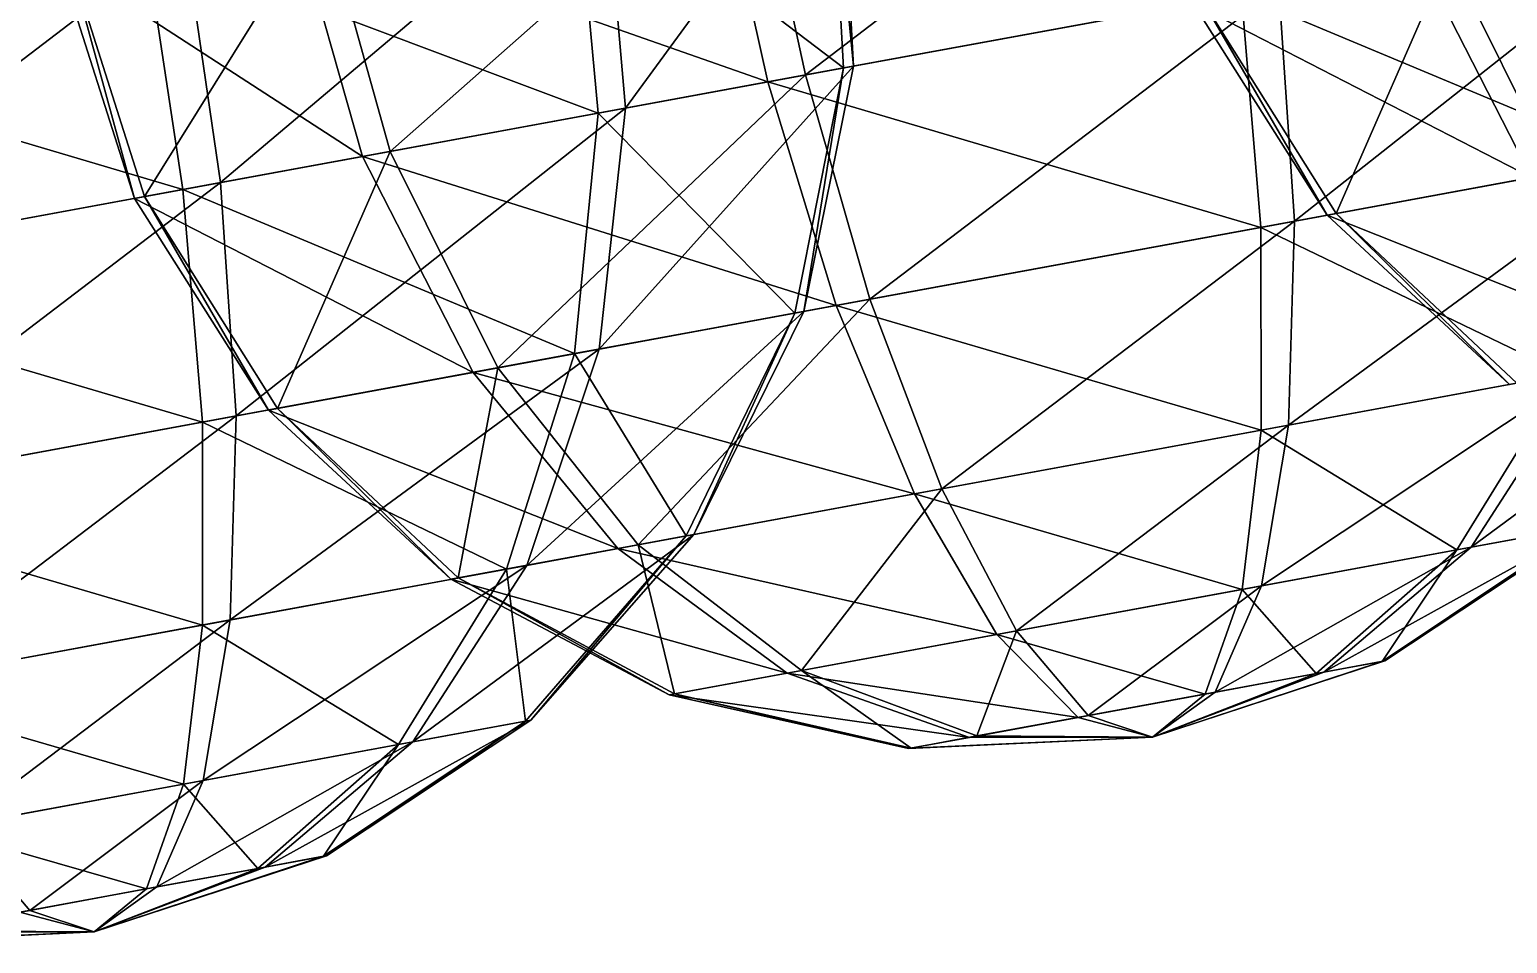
# Model space of a CAD drawing. Header units: metres. Extents: x -550 to 12, y -466 to 28.
# Drawn here: x -214.5 to -168.47, y -300.59 to -272.13 of the extents above; entities that cross this region are included whole.
import ezdxf

# ---------------------------------------------------------------- set-up
doc = ezdxf.new("R2010")
doc.units = ezdxf.units.M

msp = doc.modelspace()

# ---------------------------------------------------------------- linework, layer by layer
for points in [[(-190.33954, -273.5446, -1061.5183), (-191.98462, -265.9524, -1062.5111), (-176.7155, -263.14185, -1062.1808), (-176.7154, -263.14175, -1062.1807)], [(-190.33954, -273.5446, -1061.5183), (-176.7155, -263.14185, -1062.1808), (-175.5907, -270.8298, -1061.1993), (-175.59059, -270.8297, -1061.1992)], [(-210.8907, -269.4324, -889.0141), (-227.28462, -264.555, -890.3259), (-226.15982, -272.24295, -889.34436), (-226.15971, -272.24286, -889.34424)], [(-189.14868, -273.3254, -910.0568), (-189.58896, -265.51144, -909.7713), (-197.50484, -266.9685, -896.49084), (-197.50473, -266.9684, -896.4907)], [(-195.93759, -274.57504, -938.2004), (-196.61736, -266.80515, -938.90765), (-189.26411, -265.45163, -925.29694), (-189.264, -265.45154, -925.2968)], [(-195.93759, -274.57504, -938.2004), (-189.26411, -265.45163, -925.29694), (-188.83492, -273.26764, -925.0534), (-188.83481, -273.26755, -925.0533)], [(-188.83492, -273.26764, -925.0534), (-189.26411, -265.45163, -925.29694), (-189.58896, -265.51144, -909.7713), (-189.58885, -265.51135, -909.7712)], [(-188.83492, -273.26764, -925.0534), (-189.58896, -265.51144, -909.7713), (-189.14868, -273.3254, -910.0568), (-189.14857, -273.32532, -910.0567)], [(-203.26929, -275.92456, -1054.2963), (-205.37048, -268.4163, -1055.0343), (-191.98462, -265.9524, -1062.5111), (-191.98451, -265.9523, -1062.511)], [(-203.26929, -275.92456, -1054.2963), (-191.98462, -265.9524, -1062.5111), (-190.33954, -273.5446, -1061.5183), (-190.33943, -273.5445, -1061.5182)], [(-191.51056, -273.76013, -1005.55023), (-193.19695, -266.17554, -1004.56866), (-206.25797, -268.57965, -1012.61755), (-206.25786, -268.57956, -1012.61743)], [(-176.76172, -271.04535, -1005.2312), (-193.19695, -266.17554, -1004.56866), (-191.51056, -273.76013, -1005.55023), (-191.51045, -273.76004, -1005.5501)], [(-208.55357, -276.89722, -945.975), (-209.67838, -269.20926, -946.95654), (-196.61736, -266.80515, -938.90765), (-196.61725, -266.80505, -938.90753)], [(-208.55357, -276.89722, -945.975), (-196.61736, -266.80515, -938.90765), (-195.93759, -274.57504, -938.2004), (-195.93748, -274.57495, -938.20026)], [(-196.79485, -274.73282, -897.2289), (-197.50484, -266.9685, -896.49084), (-210.8907, -269.4324, -889.0141), (-210.8906, -269.4323, -889.014)], [(-189.14868, -273.3254, -910.0568), (-197.50484, -266.9685, -896.49084), (-196.79485, -274.73282, -897.2289), (-196.79474, -274.73273, -897.22876)], [(-156.41463, -274.6571, -1123.6522), (-158.54768, -267.69275, -1120.7744), (-171.16365, -270.01495, -1128.5491), (-171.16354, -270.01486, -1128.549)], [(-166.95721, -276.59766, -1167.3568), (-170.30641, -269.85718, -1169.5205), (-157.37666, -267.4772, -1176.7426), (-157.37656, -267.4771, -1176.7424)], [(-204.12653, -276.08234, -1013.3248), (-206.25797, -268.57965, -1012.61755), (-213.6112, -269.93317, -1026.2283), (-213.6111, -269.93307, -1026.2281)], [(-210.91544, -277.33197, -1041.4684), (-213.28636, -269.87335, -1041.7539), (-205.37048, -268.4163, -1055.0343), (-205.37038, -268.4162, -1055.0342)], [(-210.91544, -277.33197, -1041.4684), (-205.37048, -268.4163, -1055.0343), (-203.26929, -275.92456, -1054.2963), (-203.26918, -275.92447, -1054.2961)], [(-191.51056, -273.76013, -1005.55023), (-206.25797, -268.57965, -1012.61755), (-204.12653, -276.08234, -1013.3248), (-204.12642, -276.08224, -1013.3247)], [(-164.56155, -276.15668, -1014.617), (-163.83197, -268.6654, -1012.4532), (-176.76172, -271.04535, -1005.2312), (-176.76161, -271.04526, -1005.2311)], [(-175.10414, -278.09723, -1058.3215), (-175.5907, -270.8298, -1061.1993), (-162.97473, -268.50763, -1053.4247), (-162.97462, -268.50754, -1053.4246)], [(-175.10414, -278.09723, -1058.3215), (-162.97473, -268.50763, -1053.4247), (-163.79297, -276.0152, -1051.3511), (-163.79286, -276.0151, -1051.351)], [(-223.30241, -279.612, -946.294), (-224.94751, -272.0198, -947.2868), (-209.67838, -269.20926, -946.95654), (-209.67827, -269.20917, -946.9564)], [(-223.30241, -279.612, -946.294), (-209.67838, -269.20926, -946.95654), (-208.55357, -276.89722, -945.975), (-208.55347, -276.89713, -945.97485)], [(-209.7246, -277.11276, -890.0069), (-210.8907, -269.4324, -889.0141), (-226.15982, -272.24295, -889.34436), (-226.15971, -272.24286, -889.34424)], [(-196.79485, -274.73282, -897.2289), (-210.8907, -269.4324, -889.0141), (-209.7246, -277.11276, -890.0069), (-209.72449, -277.11267, -890.0068)], [(-211.22922, -277.3897, -1026.4718), (-213.6112, -269.93317, -1026.2283), (-213.28636, -269.87335, -1041.7539), (-213.28625, -269.87326, -1041.7538)], [(-204.12653, -276.08234, -1013.3248), (-213.6112, -269.93317, -1026.2283), (-211.22922, -277.3897, -1026.4718), (-211.22911, -277.38962, -1026.4717)], [(-211.22922, -277.3897, -1026.4718), (-213.28636, -269.87335, -1041.7539), (-210.91544, -277.33197, -1041.4684), (-210.91533, -277.33188, -1041.4683)], [(-167.7258, -276.73914, -1130.6227), (-171.16365, -270.01495, -1128.5491), (-178.26634, -271.32233, -1141.696), (-178.26624, -271.32224, -1141.6959)], [(-173.81256, -277.85953, -1155.8556), (-177.95256, -271.2646, -1156.6926), (-170.30641, -269.85718, -1169.5205), (-170.3063, -269.8571, -1169.5204)], [(-173.81256, -277.85953, -1155.8556), (-170.30641, -269.85718, -1169.5205), (-166.95721, -276.59766, -1167.3568), (-166.9571, -276.59756, -1167.3567)], [(-156.41463, -274.6571, -1123.6522), (-171.16365, -270.01495, -1128.5491), (-167.7258, -276.73914, -1130.6227), (-167.7257, -276.73904, -1130.6226)], [(-176.15405, -278.2905, -1008.1419), (-176.76172, -271.04535, -1005.2312), (-191.51056, -273.76013, -1005.55023), (-191.51045, -273.76004, -1005.5501)], [(-188.32759, -280.53125, -1058.6075), (-190.33954, -273.5446, -1061.5183), (-175.5907, -270.8298, -1061.1993), (-175.59059, -270.8297, -1061.1992)], [(-175.5907, -270.8298, -1061.1993), (-175.5907, -270.8298, -1061.1993), (-190.33954, -273.5446, -1061.5183), (-190.33943, -273.5445, -1061.5182)], [(-188.32759, -280.53125, -1058.6075), (-175.5907, -270.8298, -1061.1993), (-175.10414, -278.09723, -1058.3215), (-175.10403, -278.09714, -1058.3214)], [(-164.56155, -276.15668, -1014.617), (-176.76172, -271.04535, -1005.2312), (-176.15405, -278.2905, -1008.1419), (-176.15395, -278.2904, -1008.1418)], [(-174.09389, -277.91132, -1142.41), (-178.26634, -271.32233, -1141.696), (-177.95256, -271.2646, -1156.6926), (-177.95245, -271.2645, -1156.6925)], [(-167.7258, -276.73914, -1130.6227), (-178.26634, -271.32233, -1141.696), (-174.09389, -277.91132, -1142.41), (-174.09378, -277.91122, -1142.4099)], [(-174.09389, -277.91132, -1142.41), (-177.95256, -271.2646, -1156.6926), (-173.81256, -277.85953, -1155.8556), (-173.81245, -277.85944, -1155.8555)], [(-209.7246, -277.11276, -890.0069), (-226.15982, -272.24295, -889.34436), (-224.47343, -279.82755, -890.3259), (-224.47333, -279.82745, -890.3258)], [(-190.66907, -280.96225, -910.89386), (-189.14868, -273.3254, -910.0568), (-196.79485, -274.73282, -897.2289), (-196.79474, -274.73273, -897.22876)], [(-196.75584, -282.0826, -936.1267), (-195.93759, -274.57504, -938.2004), (-188.83492, -273.26764, -925.0534), (-188.83481, -273.26755, -925.0533)], [(-196.75584, -282.0826, -936.1267), (-188.83492, -273.26764, -925.0534), (-190.38776, -280.91046, -924.3395), (-190.38765, -280.91037, -924.33936)], [(-190.38776, -280.91046, -924.3395), (-189.14868, -273.3254, -910.0568), (-190.66907, -280.96225, -910.89386), (-190.66896, -280.96216, -910.89374)], [(-190.38776, -280.91046, -924.3395), (-188.83492, -273.26764, -925.0534), (-189.14868, -273.3254, -910.0568), (-189.14857, -273.32532, -910.0567)], [(-189.3775, -280.7245, -1008.428), (-191.51056, -273.76013, -1005.55023), (-204.12653, -276.08234, -1013.3248), (-204.12642, -276.08224, -1013.3247)], [(-199.92009, -282.66504, -1052.1326), (-203.26929, -275.92456, -1054.2963), (-190.33954, -273.5446, -1061.5183), (-190.33943, -273.5445, -1061.5182)], [(-199.92009, -282.66504, -1052.1326), (-190.33954, -273.5446, -1061.5183), (-188.32759, -280.53125, -1058.6075), (-188.32748, -280.53116, -1058.6074)], [(-176.15405, -278.2905, -1008.1419), (-191.51056, -273.76013, -1005.55023), (-189.3775, -280.7245, -1008.428), (-189.3774, -280.7244, -1008.42786)], [(-197.52443, -282.2241, -899.3927), (-196.79485, -274.73282, -897.2289), (-209.7246, -277.11276, -890.0069), (-209.72449, -277.11267, -890.0068)], [(-208.06702, -284.16464, -943.0972), (-208.55357, -276.89722, -945.975), (-195.93759, -274.57504, -938.2004), (-195.93748, -274.57495, -938.20026)], [(-208.06702, -284.16464, -943.0972), (-195.93759, -274.57504, -938.2004), (-196.75584, -282.0826, -936.1267), (-196.75574, -282.08252, -936.1266)], [(-190.66907, -280.96225, -910.89386), (-196.79485, -274.73282, -897.2289), (-197.52443, -282.2241, -899.3927), (-197.52432, -282.224, -899.3926)], [(-200.68867, -282.80652, -1015.3985), (-204.12653, -276.08234, -1013.3248), (-211.22922, -277.3897, -1026.4718), (-211.22911, -277.38962, -1026.4717)], [(-206.77545, -283.9269, -1040.6313), (-210.91544, -277.33197, -1041.4684), (-203.26929, -275.92456, -1054.2963), (-203.26918, -275.92447, -1054.2961)], [(-206.77545, -283.9269, -1040.6313), (-203.26929, -275.92456, -1054.2963), (-199.92009, -282.66504, -1052.1326), (-199.91998, -282.66495, -1052.1324)], [(-189.3775, -280.7245, -1008.428), (-204.12653, -276.08234, -1013.3248), (-200.68867, -282.80652, -1015.3985), (-200.68857, -282.80643, -1015.3984)], [(-175.289, -284.44885, -1053.7438), (-175.10414, -278.09723, -1058.3215), (-163.79297, -276.0152, -1051.3511), (-163.79286, -276.0151, -1051.351)], [(-175.289, -284.44885, -1053.7438), (-163.79297, -276.0152, -1051.3511), (-166.05345, -282.74887, -1048.0524), (-166.05334, -282.74878, -1048.0522)], [(-166.681, -282.86438, -1018.0591), (-164.56155, -276.15668, -1014.617), (-176.15405, -278.2905, -1008.1419), (-176.15395, -278.2904, -1008.1418)], [(-168.18562, -283.14136, -1154.5239), (-173.81256, -277.85953, -1155.8556), (-166.95721, -276.59766, -1167.3568), (-166.9571, -276.59756, -1167.3567)], [(-221.29047, -286.59866, -943.3833), (-223.30241, -279.612, -946.294), (-208.55357, -276.89722, -945.975), (-208.55347, -276.89713, -945.97485)], [(-208.55357, -276.89722, -945.975), (-208.55357, -276.89722, -945.975), (-223.30241, -279.612, -946.294), (-223.3023, -279.6119, -946.2939)], [(-221.29047, -286.59866, -943.3833), (-208.55357, -276.89722, -945.975), (-208.06702, -284.16464, -943.0972), (-208.06691, -284.16455, -943.0971)], [(-163.21579, -282.22656, -1133.9214), (-167.7258, -276.73914, -1130.6227), (-174.09389, -277.91132, -1142.41), (-174.09378, -277.91122, -1142.4099)], [(-209.11693, -284.3579, -892.9176), (-209.7246, -277.11276, -890.0069), (-224.47343, -279.82755, -890.3259), (-224.47333, -279.82745, -890.3258)], [(-207.05676, -283.9787, -1027.1858), (-211.22922, -277.3897, -1026.4718), (-210.91544, -277.33197, -1041.4684), (-210.91533, -277.33188, -1041.4683)], [(-200.68867, -282.80652, -1015.3985), (-211.22922, -277.3897, -1026.4718), (-207.05676, -283.9787, -1027.1858), (-207.05666, -283.9786, -1027.1857)], [(-207.05676, -283.9787, -1027.1858), (-210.91544, -277.33197, -1041.4684), (-206.77545, -283.9269, -1040.6313), (-206.77534, -283.92682, -1040.6312)], [(-197.52443, -282.2241, -899.3927), (-209.7246, -277.11276, -890.0069), (-209.11693, -284.3579, -892.9176), (-209.11682, -284.35782, -892.9175)], [(-168.41531, -283.18362, -1143.5457), (-174.09389, -277.91132, -1142.41), (-173.81256, -277.85953, -1155.8556), (-173.81245, -277.85944, -1155.8555)], [(-163.21579, -282.22656, -1133.9214), (-174.09389, -277.91132, -1142.41), (-168.41531, -283.18362, -1143.5457), (-168.4152, -283.18353, -1143.5455)], [(-168.41531, -283.18362, -1143.5457), (-173.81256, -277.85953, -1155.8556), (-168.18562, -283.14136, -1154.5239), (-168.18552, -283.14127, -1154.5238)], [(-176.14624, -284.60663, -1012.7722), (-176.15405, -278.2905, -1008.1419), (-189.3775, -280.7245, -1008.428), (-189.3774, -280.7244, -1008.42786)], [(-186.08589, -286.4362, -1053.9773), (-188.32759, -280.53125, -1058.6075), (-175.10414, -278.09723, -1058.3215), (-175.10403, -278.09714, -1058.3214)], [(-175.10414, -278.09723, -1058.3215), (-175.10414, -278.09723, -1058.3215), (-188.32759, -280.53125, -1058.6075), (-188.32748, -280.53116, -1058.6074)], [(-186.08589, -286.4362, -1053.9773), (-175.10414, -278.09723, -1058.3215), (-175.289, -284.44885, -1053.7438), (-175.2889, -284.44876, -1053.7437)], [(-166.681, -282.86438, -1018.0591), (-176.15405, -278.2905, -1008.1419), (-176.14624, -284.60663, -1012.7722), (-176.14613, -284.60654, -1012.7721)], [(-209.11693, -284.3579, -892.9176), (-224.47343, -279.82755, -890.3259), (-222.34038, -286.7919, -893.2037), (-222.34027, -286.7918, -893.20355)], [(-186.94313, -286.594, -1013.0058), (-189.3775, -280.7245, -1008.428), (-200.68867, -282.80652, -1015.3985), (-200.68857, -282.80643, -1015.3984)], [(-195.55113, -288.17844, -1048.6904), (-199.92009, -282.66504, -1052.1326), (-188.32759, -280.53125, -1058.6075), (-188.32748, -280.53116, -1058.6074)], [(-195.55113, -288.17844, -1048.6904), (-188.32759, -280.53125, -1058.6075), (-186.08589, -286.4362, -1053.9773), (-186.08578, -286.4361, -1053.9772)], [(-176.14624, -284.60663, -1012.7722), (-189.3775, -280.7245, -1008.428), (-186.94313, -286.594, -1013.0058), (-186.94302, -286.5939, -1013.0057)], [(-199.01633, -288.81628, -932.828), (-196.75584, -282.0826, -936.1267), (-190.38776, -280.91046, -924.3395), (-190.38765, -280.91037, -924.33936)], [(-199.01633, -288.81628, -932.828), (-190.38776, -280.91046, -924.3395), (-193.8168, -287.85922, -923.2038), (-193.8167, -287.85913, -923.2037)], [(-194.04651, -287.9015, -912.22546), (-190.66907, -280.96225, -910.89386), (-197.52443, -282.2241, -899.3927), (-197.52432, -282.224, -899.3926)], [(-193.8168, -287.85922, -923.2038), (-190.66907, -280.96225, -910.89386), (-194.04651, -287.9015, -912.22546), (-194.0464, -287.9014, -912.22534)], [(-193.8168, -287.85922, -923.2038), (-190.38776, -280.91046, -924.3395), (-190.66907, -280.96225, -910.89386), (-190.66896, -280.96216, -910.89374)], [(-208.25188, -290.51624, -938.5194), (-208.06702, -284.16464, -943.0972), (-196.75584, -282.0826, -936.1267), (-196.75574, -282.08252, -936.1266)], [(-208.25188, -290.51624, -938.5194), (-196.75584, -282.0826, -936.1267), (-199.01633, -288.81628, -932.828), (-199.01622, -288.8162, -932.8279)], [(-169.60214, -288.24973, -1043.7534), (-166.05345, -282.74887, -1048.0524), (-160.85393, -281.7918, -1038.4281), (-160.85382, -281.79172, -1038.428)], [(-169.60214, -288.24973, -1043.7534), (-160.85393, -281.7918, -1038.4281), (-165.9255, -287.57297, -1036.948), (-165.9254, -287.57288, -1036.9479)], [(-199.64388, -288.9318, -902.8348), (-197.52443, -282.2241, -899.3927), (-209.11693, -284.3579, -892.9176), (-209.11682, -284.35782, -892.9175)], [(-194.04651, -287.9015, -912.22546), (-197.52443, -282.2241, -899.3927), (-199.64388, -288.9318, -902.8348), (-199.64377, -288.9317, -902.83466)], [(-196.17867, -288.29395, -1018.6972), (-200.68867, -282.80652, -1015.3985), (-207.05676, -283.9787, -1027.1858), (-207.05666, -283.9786, -1027.1857)], [(-201.1485, -289.20874, -1039.2997), (-206.77545, -283.9269, -1040.6313), (-199.92009, -282.66504, -1052.1326), (-199.91998, -282.66495, -1052.1324)], [(-201.1485, -289.20874, -1039.2997), (-199.92009, -282.66504, -1052.1326), (-195.55113, -288.17844, -1048.6904), (-195.55103, -288.17834, -1048.6903)], [(-186.94313, -286.594, -1013.0058), (-200.68867, -282.80652, -1015.3985), (-196.17867, -288.29395, -1018.6972), (-196.17856, -288.29385, -1018.6971)], [(-170.04588, -288.3314, -1022.545), (-166.681, -282.86438, -1018.0591), (-176.14624, -284.60663, -1012.7722), (-176.14613, -284.60654, -1012.7721)], [(-176.13264, -289.45178, -1047.7778), (-175.289, -284.44885, -1053.7438), (-166.05345, -282.74887, -1048.0524), (-166.05334, -282.74878, -1048.0522)], [(-176.13264, -289.45178, -1047.7778), (-166.05345, -282.74887, -1048.0524), (-169.60214, -288.24973, -1043.7534), (-169.60204, -288.24963, -1043.7533)], [(-166.08794, -287.60287, -1029.1852), (-166.681, -282.86438, -1018.0591), (-170.04588, -288.3314, -1022.545), (-170.04578, -288.3313, -1022.54486)], [(-201.3782, -289.251, -1028.3214), (-207.05676, -283.9787, -1027.1858), (-206.77545, -283.9269, -1040.6313), (-206.77534, -283.92682, -1040.6312)], [(-201.3782, -289.251, -1028.3214), (-206.77545, -283.9269, -1040.6313), (-201.1485, -289.20874, -1039.2997), (-201.14839, -289.20865, -1039.2996)], [(-209.10912, -290.67404, -897.5479), (-209.11693, -284.3579, -892.9176), (-222.34038, -286.7919, -893.2037), (-222.34027, -286.7918, -893.20355)], [(-219.04877, -292.5036, -938.753), (-221.29047, -286.59866, -943.3833), (-208.06702, -284.16464, -943.0972), (-208.06691, -284.16455, -943.0971)], [(-208.06702, -284.16464, -943.0972), (-208.06702, -284.16464, -943.0972), (-221.29047, -286.59866, -943.3833), (-221.29036, -286.59857, -943.3832)], [(-219.04877, -292.5036, -938.753), (-208.06702, -284.16464, -943.0972), (-208.25188, -290.51624, -938.5194), (-208.25177, -290.51614, -938.5193)], [(-199.64388, -288.9318, -902.8348), (-209.11693, -284.3579, -892.9176), (-209.10912, -290.67404, -897.5479), (-209.10901, -290.67395, -897.5478)], [(-196.17867, -288.29395, -1018.6972), (-207.05676, -283.9787, -1027.1858), (-201.3782, -289.251, -1028.3214), (-201.3781, -289.25092, -1028.3213)], [(-176.73882, -289.56335, -1018.8066), (-176.14624, -284.60663, -1012.7722), (-186.94313, -286.594, -1013.0058), (-186.94302, -286.5939, -1013.0057)], [(-183.76721, -290.85706, -1047.943), (-186.08589, -286.4362, -1053.9773), (-175.289, -284.44885, -1053.7438), (-175.2889, -284.44876, -1053.7437)], [(-175.289, -284.44885, -1053.7438), (-175.289, -284.44885, -1053.7438), (-186.08589, -286.4362, -1053.9773), (-186.08578, -286.4361, -1053.9772)], [(-183.76721, -290.85706, -1047.943), (-175.289, -284.44885, -1053.7438), (-176.13264, -289.45178, -1047.7778), (-176.13254, -289.4517, -1047.7777)], [(-170.04588, -288.3314, -1022.545), (-176.14624, -284.60663, -1012.7722), (-176.73882, -289.56335, -1018.8066), (-176.73871, -289.56326, -1018.80646)], [(-184.37337, -290.96863, -1018.97174), (-186.94313, -286.594, -1013.0058), (-196.17867, -288.29395, -1018.6972), (-196.17856, -288.29385, -1018.6971)], [(-190.46014, -292.08902, -1044.2046), (-195.55113, -288.17844, -1048.6904), (-186.08589, -286.4362, -1053.9773), (-186.08578, -286.4361, -1053.9772)], [(-190.46014, -292.08902, -1044.2046), (-186.08589, -286.4362, -1053.9773), (-183.76721, -290.85706, -1047.943), (-183.7671, -290.85696, -1047.9429)], [(-176.73882, -289.56335, -1018.8066), (-186.94313, -286.594, -1013.0058), (-184.37337, -290.96863, -1018.97174), (-184.37326, -290.96854, -1018.9716)], [(-209.10912, -290.67404, -897.5479), (-222.34038, -286.7919, -893.2037), (-219.906, -292.6614, -897.7815), (-219.9059, -292.66132, -897.7814)], [(-174.19717, -292.14288, -1038.7471), (-169.60214, -288.24973, -1043.7534), (-165.9255, -287.57297, -1036.948), (-165.9254, -287.57288, -1036.9479)], [(-174.19717, -292.14288, -1038.7471), (-165.9255, -287.57297, -1036.948), (-172.294, -291.79257, -1035.2244), (-172.2939, -291.79248, -1035.2242)], [(-172.294, -291.79257, -1035.2244), (-166.08794, -287.60287, -1029.1852), (-172.37808, -291.80804, -1031.206), (-172.37798, -291.80795, -1031.2059)], [(-172.37808, -291.80804, -1031.206), (-166.08794, -287.60287, -1029.1852), (-170.04588, -288.3314, -1022.545), (-170.04578, -288.3313, -1022.54486)], [(-172.294, -291.79257, -1035.2244), (-165.9255, -287.57297, -1036.948), (-166.08794, -287.60287, -1029.1852), (-166.08783, -287.60278, -1029.185)], [(-202.56502, -294.31714, -928.52905), (-199.01633, -288.81628, -932.828), (-193.8168, -287.85922, -923.2038), (-193.8167, -287.85913, -923.2037)], [(-202.56502, -294.31714, -928.52905), (-193.8168, -287.85922, -923.2038), (-198.8884, -293.64038, -921.7237), (-198.88829, -293.6403, -921.7236)], [(-199.05081, -293.6703, -913.9609), (-194.04651, -287.9015, -912.22546), (-199.64388, -288.9318, -902.8348), (-199.64377, -288.9317, -902.83466)], [(-198.8884, -293.64038, -921.7237), (-194.04651, -287.9015, -912.22546), (-199.05081, -293.6703, -913.9609), (-199.0507, -293.6702, -913.96075)], [(-198.8884, -293.64038, -921.7237), (-193.8168, -287.85922, -923.2038), (-194.04651, -287.9015, -912.22546), (-194.0464, -287.9014, -912.22534)], [(-190.90388, -292.1707, -1022.99615), (-196.17867, -288.29395, -1018.6972), (-201.3782, -289.251, -1028.3214), (-201.3781, -289.25092, -1028.3213)], [(-194.41809, -292.81754, -1037.5643), (-201.1485, -289.20874, -1039.2997), (-195.55113, -288.17844, -1048.6904), (-195.55103, -288.17834, -1048.6903)], [(-184.37337, -290.96863, -1018.97174), (-196.17867, -288.29395, -1018.6972), (-190.90388, -292.1707, -1022.99615), (-190.90378, -292.1706, -1022.99603)], [(-194.41809, -292.81754, -1037.5643), (-195.55113, -288.17844, -1048.6904), (-190.46014, -292.08902, -1044.2046), (-190.46004, -292.08893, -1044.2045)], [(-177.57762, -292.7651, -1040.8303), (-176.13264, -289.45178, -1047.7778), (-169.60214, -288.24973, -1043.7534), (-169.60204, -288.24963, -1043.7533)], [(-177.57762, -292.7651, -1040.8303), (-169.60214, -288.24973, -1043.7534), (-174.19717, -292.14288, -1038.7471), (-174.19707, -292.1428, -1038.747)], [(-174.42686, -292.18515, -1027.7688), (-170.04588, -288.3314, -1022.545), (-176.73882, -289.56335, -1018.8066), (-176.73871, -289.56326, -1018.80646)], [(-172.37808, -291.80804, -1031.206), (-170.04588, -288.3314, -1022.545), (-174.42686, -292.18515, -1027.7688), (-174.42676, -292.18506, -1027.7687)], [(-203.00876, -294.3988, -907.3207), (-199.64388, -288.9318, -902.8348), (-209.10912, -290.67404, -897.5479), (-209.10901, -290.67395, -897.5478)], [(-209.09552, -295.5192, -932.55347), (-208.25188, -290.51624, -938.5194), (-199.01633, -288.81628, -932.828), (-199.01622, -288.8162, -932.8279)], [(-209.09552, -295.5192, -932.55347), (-199.01633, -288.81628, -932.828), (-202.56502, -294.31714, -928.52905), (-202.56491, -294.31705, -928.52893)], [(-199.05081, -293.6703, -913.9609), (-199.64388, -288.9318, -902.8348), (-203.00876, -294.3988, -907.3207), (-203.00865, -294.3987, -907.32056)], [(-194.5805, -292.84744, -1029.8015), (-201.3782, -289.251, -1028.3214), (-201.1485, -289.20874, -1039.2997), (-201.14839, -289.20865, -1039.2996)], [(-190.90388, -292.1707, -1022.99615), (-201.3782, -289.251, -1028.3214), (-194.5805, -292.84744, -1029.8015), (-194.5804, -292.84735, -1029.8014)], [(-194.5805, -292.84744, -1029.8015), (-201.1485, -289.20874, -1039.2997), (-194.41809, -292.81754, -1037.5643), (-194.41798, -292.81744, -1037.5642)], [(-181.52956, -293.49252, -1040.9158), (-183.76721, -290.85706, -1047.943), (-176.13264, -289.45178, -1047.7778), (-176.13254, -289.4517, -1047.7777)], [(-176.13264, -289.45178, -1047.7778), (-176.13264, -289.45178, -1047.7778), (-183.76721, -290.85706, -1047.943), (-183.7671, -290.85696, -1047.9429)], [(-181.52956, -293.49252, -1040.9158), (-176.13264, -289.45178, -1047.7778), (-177.57762, -292.7651, -1040.8303), (-177.57751, -292.765, -1040.8302)], [(-177.89139, -292.82288, -1025.8337), (-176.73882, -289.56335, -1018.8066), (-184.37337, -290.96863, -1018.97174), (-184.37326, -290.96854, -1018.9716)], [(-174.42686, -292.18515, -1027.7688), (-176.73882, -289.56335, -1018.8066), (-177.89139, -292.82288, -1025.8337), (-177.89128, -292.82278, -1025.8336)], [(-209.70169, -295.63077, -903.5823), (-209.10912, -290.67404, -897.5479), (-219.906, -292.6614, -897.7815), (-219.9059, -292.66132, -897.7814)], [(-216.73009, -296.92447, -932.7186), (-219.04877, -292.5036, -938.753), (-208.25188, -290.51624, -938.5194), (-208.25177, -290.51614, -938.5193)], [(-208.25188, -290.51624, -938.5194), (-208.25188, -290.51624, -938.5194), (-219.04877, -292.5036, -938.753), (-219.04866, -292.5035, -938.75287)], [(-216.73009, -296.92447, -932.7186), (-208.25188, -290.51624, -938.5194), (-209.09552, -295.5192, -932.55347), (-209.09541, -295.5191, -932.55334)], [(-203.00876, -294.3988, -907.3207), (-209.10912, -290.67404, -897.5479), (-209.70169, -295.63077, -903.5823), (-209.70158, -295.63068, -903.58215)], [(-184.99408, -294.13025, -1038.9807), (-190.46014, -292.08902, -1044.2046), (-183.76721, -290.85706, -1047.943), (-183.7671, -290.85696, -1047.9429)], [(-184.99408, -294.13025, -1038.9807), (-183.76721, -290.85706, -1047.943), (-181.52956, -293.49252, -1040.9158), (-181.52945, -293.49243, -1040.9156)], [(-181.84332, -293.5503, -1025.9192), (-184.37337, -290.96863, -1018.97174), (-190.90388, -292.1707, -1022.99615), (-190.90378, -292.1706, -1022.99603)], [(-177.89139, -292.82288, -1025.8337), (-184.37337, -290.96863, -1018.97174), (-181.84332, -293.5503, -1025.9192), (-181.84322, -293.5502, -1025.9191)], [(-179.52542, -294.16302, -1033.3748), (-174.19717, -292.14288, -1038.7471), (-172.294, -291.79257, -1035.2244), (-172.2939, -291.79248, -1035.2242)], [(-179.52542, -294.16302, -1033.3748), (-172.294, -291.79257, -1035.2244), (-172.37808, -291.80804, -1031.206), (-172.37798, -291.80795, -1031.2059)], [(-185.22377, -294.17252, -1028.0024), (-190.90388, -292.1707, -1022.99615), (-194.5805, -292.84744, -1029.8015), (-194.5804, -292.84735, -1029.8014)], [(-187.04285, -294.50735, -1035.5435), (-194.41809, -292.81754, -1037.5643), (-190.46014, -292.08902, -1044.2046), (-190.46004, -292.08893, -1044.2045)], [(-181.84332, -293.5503, -1025.9192), (-190.90388, -292.1707, -1022.99615), (-185.22377, -294.17252, -1028.0024), (-185.22366, -294.17242, -1028.0023)], [(-187.04285, -294.50735, -1035.5435), (-190.46014, -292.08902, -1044.2046), (-184.99408, -294.13025, -1038.9807), (-184.99397, -294.13016, -1038.9806)], [(-179.52542, -294.16302, -1033.3748), (-172.37808, -291.80804, -1031.206), (-174.42686, -292.18515, -1027.7688), (-174.42676, -292.18506, -1027.7687)], [(-179.52542, -294.16302, -1033.3748), (-177.57762, -292.7651, -1040.8303), (-174.19717, -292.14288, -1038.7471), (-174.19707, -292.1428, -1038.747)], [(-179.52542, -294.16302, -1033.3748), (-174.42686, -292.18515, -1027.7688), (-177.89139, -292.82288, -1025.8337), (-177.89128, -292.82278, -1025.8336)], [(-209.70169, -295.63077, -903.5823), (-219.906, -292.6614, -897.7815), (-217.33624, -297.03604, -903.74744), (-217.33614, -297.03595, -903.7473)], [(-187.12692, -294.52283, -1031.5251), (-194.5805, -292.84744, -1029.8015), (-194.41809, -292.81754, -1037.5643), (-194.41798, -292.81744, -1037.5642)], [(-185.22377, -294.17252, -1028.0024), (-194.5805, -292.84744, -1029.8015), (-187.12692, -294.52283, -1031.5251), (-187.12682, -294.52274, -1031.525)], [(-187.12692, -294.52283, -1031.5251), (-194.41809, -292.81754, -1037.5643), (-187.04285, -294.50735, -1035.5435), (-187.04274, -294.50726, -1035.5433)], [(-179.52542, -294.16302, -1033.3748), (-177.89139, -292.82288, -1025.8337), (-181.84332, -293.5503, -1025.9192), (-181.84322, -293.5502, -1025.9191)], [(-179.52542, -294.16302, -1033.3748), (-181.52956, -293.49252, -1040.9158), (-177.57762, -292.7651, -1040.8303), (-177.57751, -292.765, -1040.8302)], [(-177.57762, -292.7651, -1040.8303), (-177.57762, -292.7651, -1040.8303), (-181.52956, -293.49252, -1040.9158), (-181.52945, -293.49243, -1040.9156)], [(-179.52542, -294.16302, -1033.3748), (-181.84332, -293.5503, -1025.9192), (-185.22377, -294.17252, -1028.0024), (-185.22366, -294.17242, -1028.0023)], [(-179.52542, -294.16302, -1033.3748), (-184.99408, -294.13025, -1038.9807), (-181.52956, -293.49252, -1040.9158), (-181.52945, -293.49243, -1040.9156)], [(-207.16005, -298.2103, -923.5228), (-202.56502, -294.31714, -928.52905), (-198.8884, -293.64038, -921.7237), (-198.88829, -293.6403, -921.7236)], [(-207.16005, -298.2103, -923.5228), (-198.8884, -293.64038, -921.7237), (-205.25688, -297.86, -920.0001), (-205.25677, -297.8599, -920)], [(-205.25688, -297.86, -920.0001), (-199.05081, -293.6703, -913.9609), (-205.34096, -297.87546, -915.98175), (-205.34085, -297.87537, -915.9816)], [(-205.34096, -297.87546, -915.98175), (-199.05081, -293.6703, -913.9609), (-203.00876, -294.3988, -907.3207), (-203.00865, -294.3987, -907.32056)], [(-205.25688, -297.86, -920.0001), (-198.8884, -293.64038, -921.7237), (-199.05081, -293.6703, -913.9609), (-199.0507, -293.6702, -913.96075)], [(-210.5405, -298.83252, -925.606), (-209.09552, -295.5192, -932.55347), (-202.56502, -294.31714, -928.52905), (-202.56491, -294.31705, -928.52893)], [(-210.5405, -298.83252, -925.606), (-202.56502, -294.31714, -928.52905), (-207.16005, -298.2103, -923.5228), (-207.15994, -298.2102, -923.5227)], [(-207.38974, -298.25256, -912.54456), (-203.00876, -294.3988, -907.3207), (-209.70169, -295.63077, -903.5823), (-209.70158, -295.63068, -903.58215)], [(-205.34096, -297.87546, -915.98175), (-203.00876, -294.3988, -907.3207), (-207.38974, -298.25256, -912.54456), (-207.38963, -298.25247, -912.54443)], [(-179.52542, -294.16302, -1033.3748), (-185.22377, -294.17252, -1028.0024), (-187.12692, -294.52283, -1031.5251), (-187.12682, -294.52274, -1031.525)], [(-179.52542, -294.16302, -1033.3748), (-187.12692, -294.52283, -1031.5251), (-187.04285, -294.50735, -1035.5435), (-187.04274, -294.50726, -1035.5433)], [(-179.52542, -294.16302, -1033.3748), (-187.04285, -294.50735, -1035.5435), (-184.99408, -294.13025, -1038.9807), (-184.99397, -294.13016, -1038.9806)], [(-210.85426, -298.8903, -910.6094), (-209.70169, -295.63077, -903.5823), (-217.33624, -297.03604, -903.74744), (-217.33614, -297.03595, -903.7473)], [(-214.49243, -299.55994, -925.6915), (-216.73009, -296.92447, -932.7186), (-209.09552, -295.5192, -932.55347), (-209.09541, -295.5191, -932.55334)], [(-209.09552, -295.5192, -932.55347), (-209.09552, -295.5192, -932.55347), (-216.73009, -296.92447, -932.7186), (-216.72998, -296.92438, -932.7185)], [(-214.49243, -299.55994, -925.6915), (-209.09552, -295.5192, -932.55347), (-210.5405, -298.83252, -925.606), (-210.54039, -298.83243, -925.6059)], [(-207.38974, -298.25256, -912.54456), (-209.70169, -295.63077, -903.5823), (-210.85426, -298.8903, -910.6094), (-210.85416, -298.8902, -910.60925)], [(-217.95695, -300.19766, -923.75635), (-216.73009, -296.92447, -932.7186), (-214.49243, -299.55994, -925.6915), (-214.49232, -299.55984, -925.6914)], [(-210.85426, -298.8903, -910.6094), (-217.33624, -297.03604, -903.74744), (-214.8062, -299.6177, -910.6949), (-214.80609, -299.6176, -910.69476)], [(-212.4883, -300.23044, -918.15045), (-207.16005, -298.2103, -923.5228), (-205.25688, -297.86, -920.0001), (-205.25677, -297.8599, -920)], [(-212.4883, -300.23044, -918.15045), (-205.25688, -297.86, -920.0001), (-205.34096, -297.87546, -915.98175), (-205.34085, -297.87537, -915.9816)], [(-212.4883, -300.23044, -918.15045), (-205.34096, -297.87546, -915.98175), (-207.38974, -298.25256, -912.54456), (-207.38963, -298.25247, -912.54443)], [(-212.4883, -300.23044, -918.15045), (-210.5405, -298.83252, -925.606), (-207.16005, -298.2103, -923.5228), (-207.15994, -298.2102, -923.5227)], [(-212.4883, -300.23044, -918.15045), (-207.38974, -298.25256, -912.54456), (-210.85426, -298.8903, -910.6094), (-210.85416, -298.8902, -910.60925)], [(-212.4883, -300.23044, -918.15045), (-210.85426, -298.8903, -910.6094), (-214.8062, -299.6177, -910.6949), (-214.80609, -299.6176, -910.69476)], [(-212.4883, -300.23044, -918.15045), (-214.49243, -299.55994, -925.6915), (-210.5405, -298.83252, -925.606), (-210.54039, -298.83243, -925.6059)], [(-210.5405, -298.83252, -925.606), (-210.5405, -298.83252, -925.606), (-214.49243, -299.55994, -925.6915), (-214.49232, -299.55984, -925.6914)], [(-212.4883, -300.23044, -918.15045), (-214.8062, -299.6177, -910.6949), (-218.18665, -300.23993, -912.7781), (-218.18654, -300.23984, -912.77795)], [(-212.4883, -300.23044, -918.15045), (-217.95695, -300.19766, -923.75635), (-214.49243, -299.55994, -925.6915), (-214.49232, -299.55984, -925.6914)], [(-212.4883, -300.23044, -918.15045), (-218.18665, -300.23993, -912.7781), (-220.0898, -300.59024, -916.3008), (-220.08969, -300.59015, -916.30066)], [(-212.4883, -300.23044, -918.15045), (-220.0898, -300.59024, -916.3008), (-220.00572, -300.57477, -920.31915), (-220.00562, -300.57468, -920.31903)], [(-212.4883, -300.23044, -918.15045), (-220.00572, -300.57477, -920.31915), (-217.95695, -300.19766, -923.75635), (-217.95685, -300.19757, -923.7562)]]:
    msp.add_3dface(points)

doc.saveas('drawing.dxf')
